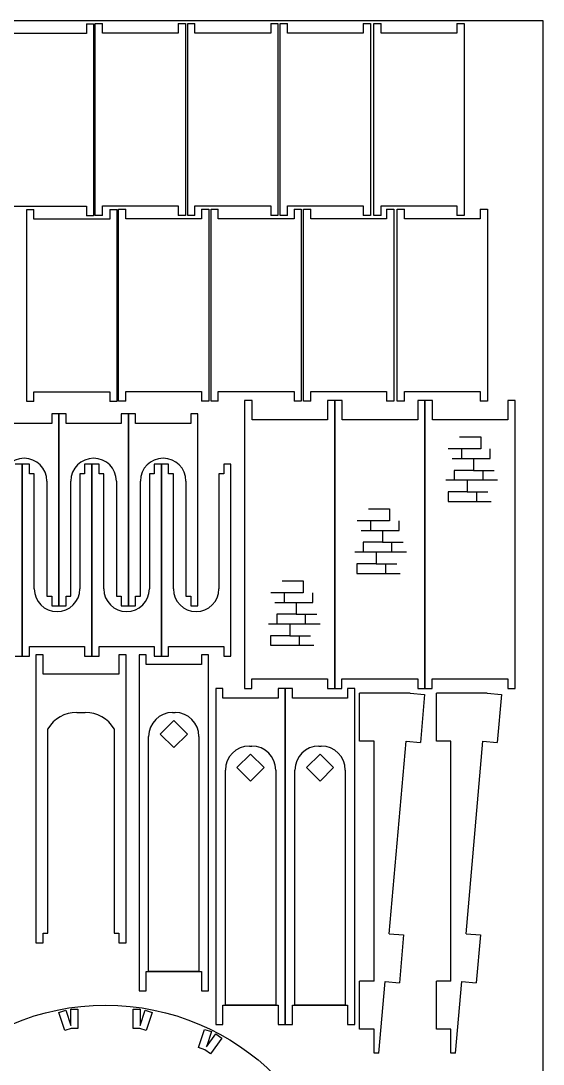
# Model space of a CAD drawing. Extents: x 12 to 612, y 217 to 777.
# Drawn here: x 503.4 to 612.3, y 559.7 to 777.1 of the extents above; entities that cross this region are included whole.
import ezdxf

# ---------------------------------------------------------------- set-up
doc = ezdxf.new("R2010")
doc.units = 0
doc.header["$MEASUREMENT"] = 0
doc.layers.get('0').update_dxf_attribs({"linetype": 'CONTINUOUS'})
doc.layers.add('VISIBLE__ISO_', color=7, linetype='CONTINUOUS')

msp = doc.modelspace()

# ---------------------------------------------------------------- linework, layer by layer
for p, q in [((612.27, 777.15), (12.27, 777.15)), ((612.27, 377.15), (612.27, 777.15)), ((530, 579), (540.5, 579)), ((546, 572), (556.5, 572)), ((560.5, 572), (571, 572))]:
    msp.add_line(p, q)
at = {"color": 5}
for p, q in [((594.82, 690.43), (599.25, 690.43)), ((599.25, 690.43), (599.25, 687.95)), ((599.25, 687.95), (592.45, 687.95)), ((599.25, 687.95), (595.25, 687.95)), ((595.25, 687.95), (595.25, 685.95)), ((601.25, 685.95), (601.25, 687.95)), ((593.31, 685.95), (597.74, 685.95)), ((595.25, 685.95), (599.25, 685.95)), ((597.74, 685.95), (597.74, 683.47)), ((599.25, 685.95), (601.25, 685.95)), ((597.74, 683.47), (593.74, 683.47)), ((593.74, 683.47), (593.74, 681.47)), ((597.74, 683.47), (602.06, 683.47)), ((599.74, 681.47), (599.74, 683.47)), ((592, 681.48), (596.43, 681.48)), ((593.74, 681.47), (597.74, 681.47)), ((596.43, 681.48), (596.43, 679)), ((597.74, 681.47), (599.74, 681.47)), ((599.74, 681.47), (602.74, 681.47)), ((596.43, 679), (592.43, 679)), ((592.43, 679), (592.43, 677)), ((596.43, 679), (600.76, 679)), ((598.43, 677), (598.43, 679)), ((592.43, 677), (596.43, 677)), ((596.43, 677), (598.43, 677)), ((598.43, 677), (601.43, 677)), ((575.82, 675.43), (580.25, 675.43)), ((580.25, 675.43), (580.25, 672.95)), ((580.25, 672.95), (573.45, 672.95)), ((580.25, 672.95), (576.25, 672.95)), ((576.25, 672.95), (576.25, 670.95)), ((582.25, 670.95), (582.25, 672.95)), ((574.31, 670.95), (578.74, 670.95)), ((576.25, 670.95), (580.25, 670.95)), ((578.74, 670.95), (578.74, 668.47)), ((580.25, 670.95), (582.25, 670.95)), ((578.74, 668.47), (574.74, 668.47)), ((574.74, 668.47), (574.74, 666.47)), ((578.74, 668.47), (583.06, 668.47)), ((580.74, 666.47), (580.74, 668.47)), ((573, 666.48), (577.43, 666.48)), ((574.74, 666.47), (578.74, 666.47)), ((577.43, 666.48), (577.43, 664)), ((578.74, 666.47), (580.74, 666.47)), ((580.74, 666.47), (583.74, 666.47)), ((577.43, 664), (573.43, 664)), ((573.43, 664), (573.43, 662)), ((577.43, 664), (581.76, 664)), ((579.43, 662), (579.43, 664)), ((573.43, 662), (577.43, 662)), ((577.43, 662), (579.43, 662)), ((579.43, 662), (582.43, 662)), ((557.82, 660.43), (562.25, 660.43)), ((562.25, 660.43), (562.25, 657.95)), ((562.25, 657.95), (555.45, 657.95)), ((562.25, 657.95), (558.25, 657.95)), ((558.25, 657.95), (558.25, 655.95)), ((564.25, 655.95), (564.25, 657.95)), ((556.31, 655.95), (560.74, 655.95)), ((558.25, 655.95), (562.25, 655.95)), ((560.74, 655.95), (560.74, 653.47)), ((562.25, 655.95), (564.25, 655.95)), ((560.74, 653.47), (556.74, 653.47)), ((556.74, 653.47), (556.74, 651.47)), ((560.74, 653.47), (565.06, 653.47)), ((562.74, 651.47), (562.74, 653.47)), ((555, 651.48), (559.43, 651.48)), ((556.74, 651.47), (560.74, 651.47)), ((559.43, 651.48), (559.43, 649)), ((560.74, 651.47), (562.74, 651.47)), ((562.74, 651.47), (565.74, 651.47)), ((559.43, 649), (555.43, 649)), ((555.43, 649), (555.43, 647)), ((559.43, 649), (563.76, 649)), ((561.43, 647), (561.43, 649)), ((555.43, 647), (559.43, 647)), ((559.43, 647), (561.43, 647)), ((561.43, 647), (564.43, 647))]:
    msp.add_line(p, q, dxfattribs=at)
at = {"layer": 'VISIBLE__ISO_'}
for p, q in [((517.03, 776.53), (517.03, 774.53)), ((517.03, 776.53), (518.53, 776.53)), ((518.53, 776.53), (518.53, 736.53)), ((518.88, 776.59), (520.38, 776.59)), ((518.88, 736.59), (518.88, 776.59)), ((520.38, 774.59), (520.38, 776.59)), ((536.18, 776.59), (536.18, 774.59)), ((536.18, 776.59), (537.68, 776.59)), ((537.68, 776.59), (537.68, 736.59)), ((538.16, 776.59), (539.66, 776.59)), ((538.16, 736.59), (538.16, 776.59)), ((539.66, 774.59), (539.66, 776.59)), ((555.46, 776.59), (555.46, 774.59)), ((555.46, 776.59), (556.96, 776.59)), ((556.96, 776.59), (556.96, 736.59)), ((557.46, 776.59), (558.96, 776.59)), ((557.46, 736.59), (557.46, 776.59)), ((558.96, 774.59), (558.96, 776.59)), ((574.76, 776.59), (574.76, 774.59)), ((574.76, 776.59), (576.26, 776.59)), ((576.26, 776.59), (576.26, 736.59)), ((576.97, 776.59), (578.47, 776.59)), ((576.97, 736.59), (576.97, 776.59)), ((578.47, 774.59), (578.47, 776.59)), ((594.27, 776.59), (594.27, 774.59)), ((594.27, 776.59), (595.77, 776.59)), ((595.77, 776.59), (595.77, 736.59)), ((517.03, 774.53), (501.23, 774.53)), ((536.18, 774.59), (520.38, 774.59)), ((555.46, 774.59), (539.66, 774.59)), ((574.76, 774.59), (558.96, 774.59)), ((594.27, 774.59), (578.47, 774.59)), ((501.23, 738.53), (517.03, 738.53)), ((504.59, 737.85), (506.09, 737.85)), ((504.59, 697.85), (504.59, 737.85)), ((506.09, 735.85), (506.09, 737.85)), ((517.03, 738.53), (517.03, 736.53)), ((520.38, 736.59), (520.38, 738.59)), ((520.38, 738.59), (536.18, 738.59)), ((521.89, 737.85), (521.89, 735.85)), ((521.89, 737.85), (523.39, 737.85)), ((523.39, 737.85), (523.39, 697.85)), ((523.74, 737.91), (525.24, 737.91)), ((523.74, 697.91), (523.74, 737.91)), ((525.24, 735.91), (525.24, 737.91)), ((536.18, 738.59), (536.18, 736.59)), ((539.66, 736.59), (539.66, 738.59)), ((539.66, 738.59), (555.46, 738.59)), ((541.04, 737.91), (541.04, 735.91)), ((541.04, 737.91), (542.54, 737.91)), ((542.54, 737.91), (542.54, 697.91)), ((543.03, 737.91), (544.53, 737.91)), ((543.03, 697.91), (543.03, 737.91)), ((544.53, 735.91), (544.53, 737.91)), ((555.46, 738.59), (555.46, 736.59)), ((558.96, 736.59), (558.96, 738.59)), ((558.96, 738.59), (574.76, 738.59)), ((560.33, 737.91), (560.33, 735.91)), ((560.33, 737.91), (561.83, 737.91)), ((561.83, 737.91), (561.83, 697.91)), ((562.32, 737.91), (563.82, 737.91)), ((562.32, 697.91), (562.32, 737.91)), ((563.82, 735.91), (563.82, 737.91)), ((574.76, 738.59), (574.76, 736.59)), ((578.47, 736.59), (578.47, 738.59)), ((578.47, 738.59), (594.27, 738.59)), ((579.62, 737.91), (579.62, 735.91)), ((579.62, 737.91), (581.12, 737.91)), ((581.12, 737.91), (581.12, 697.91)), ((581.83, 737.91), (583.33, 737.91)), ((581.83, 697.91), (581.83, 737.91)), ((583.33, 735.91), (583.33, 737.91)), ((594.27, 738.59), (594.27, 736.59)), ((599.13, 737.91), (599.13, 735.91)), ((599.13, 737.91), (600.63, 737.91)), ((600.63, 737.91), (600.63, 697.91)), ((521.89, 735.85), (506.09, 735.85)), ((518.53, 736.53), (517.03, 736.53)), ((520.38, 736.59), (518.88, 736.59)), ((541.04, 735.91), (525.24, 735.91)), ((537.68, 736.59), (536.18, 736.59)), ((539.66, 736.59), (538.16, 736.59)), ((560.33, 735.91), (544.53, 735.91)), ((556.96, 736.59), (555.46, 736.59)), ((558.96, 736.59), (557.46, 736.59)), ((579.62, 735.91), (563.82, 735.91)), ((576.26, 736.59), (574.76, 736.59)), ((578.47, 736.59), (576.97, 736.59)), ((599.13, 735.91), (583.33, 735.91)), ((595.77, 736.59), (594.27, 736.59)), ((506.09, 697.85), (506.09, 699.85)), ((506.09, 699.85), (521.89, 699.85)), ((521.89, 699.85), (521.89, 697.85)), ((525.24, 697.91), (525.24, 699.91)), ((525.24, 699.91), (541.04, 699.91)), ((541.04, 699.91), (541.04, 697.91)), ((544.53, 697.91), (544.53, 699.91)), ((544.53, 699.91), (560.33, 699.91)), ((551.56, 698), (550, 698)), ((550, 698), (550, 638)), ((551.56, 694), (551.56, 698)), ((560.33, 699.91), (560.33, 697.91)), ((563.82, 697.91), (563.82, 699.91)), ((563.82, 699.91), (579.62, 699.91)), ((567.3, 698), (567.3, 694)), ((568.8, 698), (567.3, 698)), ((568.8, 638), (568.8, 698)), ((570.36, 698), (568.8, 698)), ((568.8, 698), (568.8, 638)), ((570.36, 694), (570.36, 698)), ((579.62, 699.91), (579.62, 697.91)), ((583.33, 697.91), (583.33, 699.91)), ((583.33, 699.91), (599.13, 699.91)), ((586.1, 698), (586.1, 694)), ((587.6, 698), (586.1, 698)), ((587.6, 638), (587.6, 698)), ((589.16, 698), (587.6, 698)), ((587.6, 698), (587.6, 638)), ((589.16, 694), (589.16, 698)), ((599.13, 699.91), (599.13, 697.91)), ((604.9, 698), (604.9, 694)), ((606.4, 698), (604.9, 698)), ((606.4, 638), (606.4, 698)), ((506.09, 697.85), (504.59, 697.85)), ((523.39, 697.85), (521.89, 697.85)), ((525.24, 697.91), (523.74, 697.91)), ((542.54, 697.91), (541.04, 697.91)), ((544.53, 697.91), (543.03, 697.91)), ((561.83, 697.91), (560.33, 697.91)), ((563.82, 697.91), (562.32, 697.91)), ((581.12, 697.91), (579.62, 697.91)), ((583.33, 697.91), (581.83, 697.91)), ((600.63, 697.91), (599.13, 697.91)), ((509.78, 695.24), (509.78, 693.24)), ((511.28, 695.24), (509.78, 695.24)), ((511.28, 655.24), (511.28, 695.24)), ((512.78, 695.24), (511.28, 695.24)), ((511.28, 695.24), (511.28, 655.24)), ((512.78, 693.24), (512.78, 695.24)), ((524.28, 695.24), (524.28, 693.24)), ((525.78, 695.24), (524.28, 695.24)), ((525.78, 655.24), (525.78, 695.24)), ((527.28, 695.24), (525.78, 695.24)), ((525.78, 695.24), (525.78, 655.24)), ((527.28, 693.24), (527.28, 695.24)), ((538.78, 695.24), (538.78, 693.24)), ((540.28, 695.24), (538.78, 695.24)), ((540.28, 655.24), (540.28, 695.24)), ((567.3, 694), (551.56, 694)), ((586.1, 694), (570.36, 694)), ((604.9, 694), (589.16, 694)), ((509.78, 693.24), (498.28, 693.24)), ((524.28, 693.24), (512.78, 693.24)), ((538.78, 693.24), (527.28, 693.24)), ((503.65, 684.77), (502.15, 684.77)), ((505.15, 684.77), (503.65, 684.77)), ((503.65, 684.77), (503.65, 644.77)), ((503.65, 644.77), (503.65, 684.77)), ((505.15, 682.77), (505.15, 684.77)), ((506.15, 682.77), (505.15, 682.77)), ((506.15, 658.77), (506.15, 682.77)), ((516.65, 682.77), (515.65, 682.77)), ((515.65, 682.77), (515.65, 658.77)), ((516.65, 684.77), (516.65, 682.77)), ((518.15, 684.77), (516.65, 684.77)), ((518.15, 644.77), (518.15, 684.77)), ((519.65, 684.77), (518.15, 684.77)), ((518.15, 684.77), (518.15, 644.77)), ((519.65, 682.77), (519.65, 684.77)), ((520.65, 682.77), (519.65, 682.77)), ((520.65, 658.77), (520.65, 682.77)), ((531.15, 682.77), (530.15, 682.77)), ((530.15, 682.77), (530.15, 658.77)), ((531.15, 684.77), (531.15, 682.77)), ((532.65, 684.77), (531.15, 684.77)), ((534.15, 684.77), (532.65, 684.77)), ((532.65, 684.77), (532.65, 644.77)), ((532.65, 644.77), (532.65, 684.77)), ((534.15, 682.77), (534.15, 684.77)), ((535.15, 682.77), (534.15, 682.77)), ((535.15, 658.77), (535.15, 682.77)), ((545.65, 682.77), (544.65, 682.77)), ((544.65, 682.77), (544.65, 658.77)), ((545.65, 684.77), (545.65, 682.77)), ((547.15, 684.77), (545.65, 684.77)), ((547.15, 644.77), (547.15, 684.77)), ((508.78, 681.24), (508.78, 657.24)), ((513.78, 657.24), (513.78, 681.24)), ((523.28, 681.24), (523.28, 657.24)), ((528.28, 657.24), (528.28, 681.24)), ((537.78, 681.24), (537.78, 657.24)), ((508.78, 657.24), (509.78, 657.24)), ((509.78, 657.24), (509.78, 655.24)), ((512.78, 655.24), (512.78, 657.24)), ((512.78, 657.24), (513.78, 657.24)), ((523.28, 657.24), (524.28, 657.24)), ((524.28, 657.24), (524.28, 655.24)), ((527.28, 655.24), (527.28, 657.24)), ((527.28, 657.24), (528.28, 657.24)), ((537.78, 657.24), (538.78, 657.24)), ((538.78, 657.24), (538.78, 655.24)), ((509.78, 655.24), (511.28, 655.24)), ((511.28, 655.24), (512.78, 655.24)), ((524.28, 655.24), (525.78, 655.24)), ((525.78, 655.24), (527.28, 655.24)), ((538.78, 655.24), (540.28, 655.24)), ((505.15, 644.77), (505.15, 646.77)), ((505.15, 646.77), (516.65, 646.77)), ((516.65, 646.77), (516.65, 644.77)), ((519.65, 644.77), (519.65, 646.77)), ((519.65, 646.77), (531.15, 646.77)), ((531.15, 646.77), (531.15, 644.77)), ((534.15, 644.77), (534.15, 646.77)), ((534.15, 646.77), (545.65, 646.77)), ((545.65, 646.77), (545.65, 644.77)), ((502.15, 644.77), (503.65, 644.77)), ((503.65, 644.77), (505.15, 644.77)), ((507.99, 645), (506.49, 645)), ((506.49, 645), (506.49, 585)), ((507.99, 641), (507.99, 645)), ((516.65, 644.77), (518.15, 644.77)), ((518.15, 644.77), (519.65, 644.77)), ((523.79, 645), (523.79, 641)), ((525.29, 645), (523.79, 645)), ((525.29, 585), (525.29, 645)), ((529.5, 645), (528, 645)), ((528, 645), (528, 575)), ((529.5, 643), (529.5, 645)), ((531.15, 644.77), (532.65, 644.77)), ((532.65, 644.77), (534.15, 644.77)), ((541, 645), (541, 643)), ((542.5, 645), (541, 645)), ((542.5, 575), (542.5, 645)), ((545.65, 644.77), (547.15, 644.77)), ((541, 643), (529.5, 643)), ((523.79, 641), (507.99, 641)), ((551.5, 638), (551.5, 640)), ((551.5, 640), (567.3, 640)), ((567.3, 640), (567.3, 638)), ((570.3, 638), (570.3, 640)), ((570.3, 640), (586.1, 640)), ((586.1, 640), (586.1, 638)), ((589.1, 638), (589.1, 640)), ((589.1, 640), (604.9, 640)), ((604.9, 640), (604.9, 638)), ((545.5, 638), (544, 638)), ((544, 638), (544, 568)), ((545.5, 636), (545.5, 638)), ((550, 638), (551.5, 638)), ((557, 638), (557, 636)), ((558.5, 638), (557, 638)), ((558.5, 568), (558.5, 638)), ((560, 638), (558.5, 638)), ((558.5, 638), (558.5, 568)), ((560, 636), (560, 638)), ((567.3, 638), (568.8, 638)), ((568.8, 638), (570.3, 638)), ((571.5, 638), (571.5, 636)), ((573, 638), (571.5, 638)), ((573, 568), (573, 638)), ((586.1, 638), (587.6, 638)), ((587.6, 638), (589.1, 638)), ((604.9, 638), (606.4, 638)), ((557, 636), (545.5, 636)), ((571.5, 636), (560, 636)), ((574, 627), (574, 637)), ((584.56, 637), (574, 637)), ((584.56, 637), (587.55, 636.74)), ((587.55, 636.74), (586.68, 626.78)), ((590, 627), (590, 637)), ((600.56, 637), (590, 637)), ((600.56, 637), (603.55, 636.74)), ((603.55, 636.74), (602.68, 626.78)), ((514.99, 633), (516.79, 633)), ((508.99, 587), (508.99, 629.61)), ((522.79, 629.61), (522.79, 587)), ((577, 627), (574, 627)), ((577, 577), (577, 627)), ((580.18, 586.9), (583.69, 627.04)), ((583.69, 627.04), (586.68, 626.78)), ((593, 627), (590, 627)), ((593, 577), (593, 627)), ((596.18, 586.9), (599.69, 627.04)), ((599.69, 627.04), (602.68, 626.78)), ((506.49, 585), (507.99, 585)), ((507.99, 585), (507.99, 587)), ((507.99, 587), (508.99, 587)), ((522.79, 587), (523.79, 587)), ((523.79, 587), (523.79, 585)), ((523.79, 585), (525.29, 585)), ((580.18, 586.9), (583.17, 586.64)), ((583.17, 586.64), (582.3, 576.68)), ((596.18, 586.9), (599.17, 586.64)), ((599.17, 586.64), (598.3, 576.68)), ((529.5, 579), (530, 579)), ((529.5, 575), (529.5, 579)), ((540.5, 579), (541, 579)), ((541, 579), (541, 575)), ((577, 577), (574, 577)), ((574, 567), (574, 577)), ((578, 562), (579.31, 576.94)), ((579.31, 576.94), (582.3, 576.68)), ((593, 577), (590, 577)), ((590, 567), (590, 577)), ((594, 562), (595.31, 576.94)), ((595.31, 576.94), (598.3, 576.68)), ((528, 575), (529.5, 575)), ((541, 575), (542.5, 575)), ((545.5, 572), (546, 572)), ((545.5, 568), (545.5, 572)), ((556.5, 572), (557, 572)), ((557, 572), (557, 568)), ((560, 572), (560.5, 572)), ((560, 568), (560, 572)), ((571, 572), (571.5, 572)), ((571.5, 572), (571.5, 568)), ((544, 568), (545.5, 568)), ((557, 568), (558.5, 568)), ((558.5, 568), (560, 568)), ((571.5, 568), (573, 568)), ((577, 567), (574, 567)), ((577, 562), (577, 567)), ((593, 567), (590, 567)), ((593, 562), (593, 567)), ((578, 562), (577, 562)), ((594, 562), (593, 562))]:
    msp.add_line(p, q, dxfattribs=at)
at = {"layer": 'VISIBLE__ISO_', "color": 1}
for p, q in [((535, 633), (535.5, 633)), ((530, 579), (530, 628)), ((540.5, 628), (540.5, 579)), ((551, 626), (551.5, 626)), ((565.5, 626), (566, 626)), ((546, 572), (546, 621)), ((556.5, 621), (556.5, 572)), ((560.5, 572), (560.5, 621)), ((571, 621), (571, 572)), ((540.5, 579), (530, 579)), ((556.5, 572), (546, 572)), ((571, 572), (560.5, 572))]:
    msp.add_line(p, q, dxfattribs=at)
at = {"layer": 'VISIBLE__ISO_', "color": 2}
for p, q in [((532.42, 628.51), (535.25, 631.34)), ((535.25, 631.34), (538.08, 628.51)), ((535.25, 625.68), (532.42, 628.51)), ((538.08, 628.51), (535.25, 625.68)), ((548.42, 621.51), (551.25, 624.34)), ((551.25, 624.34), (554.08, 621.51)), ((562.92, 621.51), (565.75, 624.34)), ((565.75, 624.34), (568.58, 621.51)), ((551.25, 618.68), (548.42, 621.51)), ((554.08, 621.51), (551.25, 618.68)), ((565.75, 618.68), (562.92, 621.51)), ((568.58, 621.51), (565.75, 618.68))]:
    msp.add_line(p, q, dxfattribs=at)
at = {"layer": 'VISIBLE__ISO_', "color": 3}
for p, q in [((511.28, 570.51), (512.71, 570.97)), ((512.52, 566.7), (511.28, 570.51)), ((512.71, 570.97), (513.75, 567.77)), ((513.75, 567.77), (513.75, 571.14)), ((513.75, 571.14), (515.25, 571.14)), ((515.25, 571.14), (515.25, 567.14)), ((526.75, 567.14), (526.75, 571.14)), ((526.75, 571.14), (528.25, 571.14)), ((528.25, 571.14), (528.25, 567.77)), ((528.25, 567.77), (529.29, 570.97)), ((529.29, 570.97), (530.72, 570.51)), ((530.72, 570.51), (529.48, 566.7)), ((513.85, 567.14), (512.52, 566.7)), ((515.25, 567.14), (513.85, 567.14)), ((528.15, 567.14), (526.75, 567.14)), ((529.48, 566.7), (528.15, 567.14)), ((540.42, 563.15), (541.65, 566.95)), ((541.65, 566.95), (543.08, 566.49)), ((543.08, 566.49), (542.04, 563.29)), ((542.04, 563.29), (544.02, 566.01)), ((544.02, 566.01), (545.23, 565.13)), ((545.23, 565.13), (542.88, 561.89)), ((541.75, 562.72), (540.42, 563.15)), ((542.88, 561.89), (541.75, 562.72))]:
    msp.add_line(p, q, dxfattribs=at)
at = {"layer": 'VISIBLE__ISO_'}
msp.add_circle((521, 522), 50, dxfattribs=at)
for centre, radius, start, end in [((504.03, 681.24), 4.75, 0, 180), ((518.53, 681.24), 4.75, 0, 180), ((533.03, 681.24), 4.75, 0, 180), ((510.9, 658.77), 4.75, 180, 0), ((525.4, 658.77), 4.75, 180, 0), ((539.9, 658.77), 4.75, 180, 0), ((514.99, 626), 7, 90, 148.9973), ((516.79, 626), 7, 31.0027, 90)]:
    msp.add_arc(centre, radius, start, end, dxfattribs=at)
at = {"layer": 'VISIBLE__ISO_', "color": 1}
for centre, start, end in [((535, 628), 90, 180), ((535.5, 628), 0, 90), ((551, 621), 90, 180), ((551.5, 621), 0, 90), ((565.5, 621), 90, 180), ((566, 621), 0, 90)]:
    msp.add_arc(centre, 5, start, end, dxfattribs=at)

doc.saveas('drawing.dxf')
